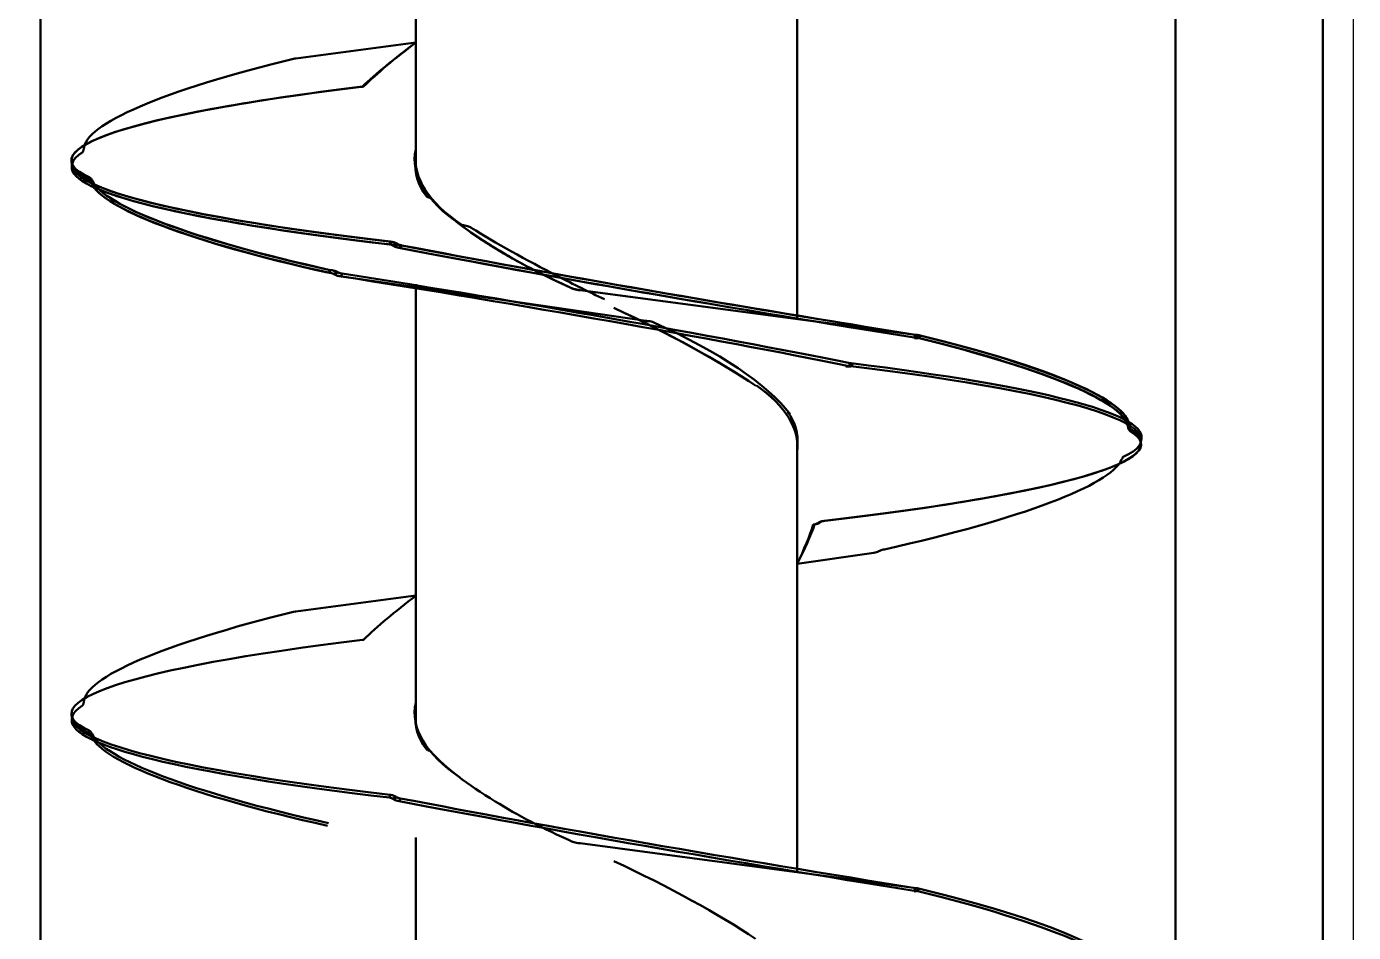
# Model space of a CAD drawing. Extents: x -3873 to 164127, y 7129 to 96529.
# Drawn here: x 64181 to 64765, y 67988 to 68387 of the extents above; entities that cross this region are included whole.
import ezdxf

# ---------------------------------------------------------------- set-up
doc = ezdxf.new("R2010")
doc.units = 0
doc.layers.add('LAYOUT', color=90, linetype='CONTINUOUS')
doc.layers.add('LAYOUT Kromeka', color=1, linetype='CONTINUOUS', lineweight=5)
doc.layers.add('Visible (ISO)', color=7, linetype='CONTINUOUS', lineweight=50)

# ---------------------------------------------------------------- blocks, each defined once
blk = doc.blocks.new('chilling_Gibletchiller_platform_short')
at = {"layer": 'LAYOUT', "color": 0, "linetype": 'Continuous', "ltscale": 50}
blk.add_line((-1205, 560), (1205, 560), dxfattribs=at)
blk = doc.blocks.new('*E242')
at = {"layer": 'Visible (ISO)', "color": 0}
for centre, major_axis, ratio, start_param, end_param in [((2025.55, 84.12), (243.51, -317.36), 0.445686, 2.064672, 2.064674), ((1780, 388.74), (243.68, 317.32), 0.445135, 4.219432, 4.219434), ((1781.79, 387.34), (243.64, 317.26), 0.445116, 4.219437, 4.219439)]:
    blk.add_ellipse(centre, major_axis=major_axis, ratio=ratio, start_param=start_param, end_param=end_param, dxfattribs=at)
blk = doc.blocks.new('CD30-500-2500 Giblet chiller')
at = {"layer": 'Visible (ISO)', "color": 0}
for p, q in [((105263.77, 16066.42), (107233.77, 16066.42)), ((106461.48, 16066.42), (107431.48, 16066.42)), ((105878.37, 16001.42), (107233.77, 16001.42)), ((106461.48, 16001.42), (107431.48, 16001.42)), ((107013.92, 15981.3), (107014.81, 15981.02)), ((107013.93, 15981.3), (107014.47, 15981.14)), ((107014.43, 15981.23), (107014.04, 15981.35)), ((107014.93, 15981.07), (107014.43, 15981.23)), ((107014.88, 15981.54), (107014.44, 15981.48)), ((107014.97, 15981.67), (107014.53, 15981.6)), ((107015.67, 15981.66), (107014.88, 15981.54)), ((107015.76, 15981.78), (107014.97, 15981.67)), ((107019.84, 15986.32), (107018.61, 15986.48)), ((107020.73, 15986.24), (107019.51, 15986.06)), ((107020.74, 15986.24), (107019.52, 15986.06)), ((107013.01, 15980.87), (107013.8, 15980.66)), ((107013.1, 15981), (107013.89, 15980.79)), ((107013.8, 15980.66), (107014.23, 15980.54)), ((107013.83, 15981.17), (107014.72, 15980.89)), ((107013.84, 15981.18), (107014.38, 15981.01)), ((107013.89, 15980.79), (107014.32, 15980.68)), ((107014.34, 15981.1), (107013.95, 15981.22)), ((107014.84, 15980.94), (107014.34, 15981.1)), ((107014.38, 15981.01), (107014.73, 15980.9)), ((107014.47, 15981.14), (107014.82, 15981.03)), ((106973.16, 15888.01), (106953.38, 15739.31)), ((106973.21, 15888.35), (106973.14, 15888.37)), ((106973.19, 15888.21), (106973.14, 15888.37)), ((106973.32, 15888.49), (106974.25, 15887.54)), ((106973.41, 15889.24), (106974.34, 15888.29)), ((106974.37, 15888.04), (106974.3, 15888.06)), ((106974.37, 15888.04), (106974.37, 15888.04)), ((106974.39, 15888.25), (106974.52, 15888.12)), ((107217.17, 15888.49), (107218.1, 15887.54)), ((106973.07, 15887.26), (106953.29, 15739.14)), ((106973.02, 15886.89), (106973.79, 15886.58)), ((106973.12, 15887.59), (106973.05, 15887.61)), ((106973.09, 15887.46), (106973.05, 15887.61)), ((106973.12, 15887.65), (106973.88, 15887.34)), ((106973.79, 15886.58), (106974.25, 15886.39)), ((106973.88, 15887.34), (106974.34, 15887.15)), ((106974.28, 15887.29), (106974.21, 15887.3)), ((106974.28, 15887.28), (106974.28, 15887.29)), ((106974.3, 15887.49), (106974.43, 15887.36)), ((106974.51, 15886.44), (106974.5, 15886.49)), ((106974.6, 15887.18), (106974.59, 15887.24)), ((107216.92, 15887.26), (107197.14, 15739.14)), ((107216.88, 15886.89), (107217.64, 15886.58)), ((107216.97, 15887.59), (107216.9, 15887.61)), ((107216.95, 15887.46), (107216.9, 15887.61)), ((107217.64, 15886.58), (107218.1, 15886.39)), ((107218.13, 15887.29), (107218.06, 15887.3)), ((107218.13, 15887.28), (107218.13, 15887.29)), ((107218.15, 15887.49), (107218.28, 15887.36)), ((107218.36, 15886.44), (107218.35, 15886.49)), ((107074, 15834.78), (107069.08, 15868.55)), ((106985.62, 15858.51), (106985.59, 15858.52)), ((106985.6, 15858.39), (106985.59, 15858.52)), ((106985.86, 15859.35), (106986.79, 15858.55)), ((106986.83, 15858.51), (106986.96, 15858.4)), ((106985.56, 15858.11), (106986.33, 15857.8)), ((106986.33, 15857.8), (106986.79, 15857.62)), ((106986.81, 15858.35), (106986.75, 15858.36)), ((106986.81, 15858.34), (106986.81, 15858.35)), ((106987.05, 15856.25), (106987.03, 15856.38)), ((106773.23, 15834.78), (106966.12, 15834.78)), ((106966.06, 15834.78), (106775.92, 15834.78)), ((106966.08, 15834.78), (106874.93, 15834.78)), ((107007.05, 15830.96), (107007.02, 15830.59)), ((107017.08, 15834.78), (107209.97, 15834.78)), ((107209.91, 15834.78), (107019.77, 15834.78)), ((106966.88, 15768.13), (106947.2, 15633.39)), ((106708.22, 15666.78), (106900.27, 15666.78)), ((106900.99, 15666.78), (106708.23, 15666.78)), ((106851.19, 15613.92), (106844.14, 15666.78)), ((107143.53, 15666.78), (106950.76, 15666.78)), ((106952.07, 15666.78), (107144.13, 15666.78)), ((107144.84, 15666.78), (106952.08, 15666.78)), ((107095.04, 15613.92), (107087.99, 15666.78)), ((107387.38, 15666.78), (107194.61, 15666.78)), ((106933.93, 15659.72), (106933.5, 15659.9)), ((106934.02, 15660.35), (106933.59, 15660.53)), ((106934.81, 15660.03), (106934.02, 15660.35)), ((107177.78, 15659.72), (107177.35, 15659.9)), ((106932.75, 15655.33), (106931.95, 15655.45)), ((106932.84, 15655.95), (106932.04, 15656.07)), ((106933.18, 15655.27), (106932.75, 15655.33)), ((106933.28, 15657.3), (106932.78, 15658.07)), ((106933.67, 15656.71), (106932.79, 15658.07)), ((106933.27, 15655.89), (106932.84, 15655.95)), ((106933.76, 15657.33), (106932.88, 15658.7)), ((106933.37, 15657.93), (106932.88, 15658.7)), ((106933.39, 15657.8), (106933, 15658.4)), ((106933.48, 15658.42), (106933.09, 15659.02)), ((106933.67, 15656.71), (106933.28, 15657.3)), ((106933.76, 15657.33), (106933.37, 15657.93)), ((106933.89, 15657.03), (106933.39, 15657.8)), ((106933.98, 15657.66), (106933.48, 15658.42)), ((106934.72, 15659.4), (106933.93, 15659.72)), ((107176.6, 15655.33), (107175.8, 15655.45)), ((107177.03, 15655.27), (107176.6, 15655.33)), ((107177.52, 15656.71), (107176.64, 15658.07)), ((107177.13, 15657.3), (107176.64, 15658.07)), ((107177.24, 15657.8), (107176.85, 15658.4)), ((107177.52, 15656.71), (107177.13, 15657.3)), ((107177.74, 15657.03), (107177.24, 15657.8)), ((107178.57, 15659.4), (107177.78, 15659.72)), ((106863.68, 15643.92), (106863.62, 15643.34)), ((106863.77, 15643.33), (106863.71, 15642.74)), ((107107.53, 15643.92), (107107.47, 15643.34)), ((106946.21, 15630.5), (106945.32, 15632.17)), ((106945.82, 15631.23), (106945.32, 15632.17)), ((106945.93, 15631.85), (106945.54, 15632.58)), ((106946.21, 15630.5), (106945.82, 15631.23)), ((106946.43, 15630.91), (106945.93, 15631.85)), ((106946.47, 15634.23), (106946.04, 15634.4)), ((106947.26, 15633.91), (106946.47, 15634.23)), ((106945.28, 15628.83), (106944.49, 15629.05)), ((106945.71, 15628.71), (106945.28, 15628.83)), ((106851.24, 15613.81), (106851.17, 15613.57)), ((107095.09, 15613.81), (107095.02, 15613.57)), ((106903.57, 15522.89), (106904.36, 15523)), ((106903.66, 15523.05), (106904.45, 15523.16)), ((106904.36, 15523), (106904.8, 15523.06)), ((106904.39, 15523.76), (106905.29, 15523.4)), ((106904.4, 15523.76), (106904.94, 15523.54)), ((106904.45, 15523.16), (106904.89, 15523.22)), ((106904.48, 15523.92), (106905.38, 15523.56)), ((106904.5, 15523.93), (106905.03, 15523.71)), ((106904.9, 15523.64), (106904.52, 15523.8)), ((106904.99, 15523.8), (106904.61, 15523.96)), ((106905.4, 15523.43), (106904.9, 15523.64)), ((106904.94, 15523.54), (106905.29, 15523.4)), ((106905.49, 15523.6), (106904.99, 15523.8)), ((106905.44, 15524.12), (106905.01, 15524.24)), ((106905.03, 15523.71), (106905.38, 15523.56)), ((106905.53, 15524.29), (106905.1, 15524.41)), ((106906.24, 15523.9), (106905.44, 15524.12)), ((106906.33, 15524.07), (106905.53, 15524.29)), ((107147.42, 15522.89), (107148.21, 15523)), ((107148.21, 15523), (107148.65, 15523.06)), ((107148.24, 15523.76), (107149.14, 15523.4)), ((107148.26, 15523.76), (107148.79, 15523.54)), ((107148.76, 15523.64), (107148.37, 15523.8)), ((107149.25, 15523.43), (107148.76, 15523.64)), ((107148.79, 15523.54), (107149.14, 15523.4)), ((107149.29, 15524.12), (107148.86, 15524.24)), ((107150.09, 15523.9), (107149.29, 15524.12)), ((106897.91, 15515.25), (106896.68, 15515.08)), ((106897.91, 15515.24), (106896.69, 15515.08)), ((106898.81, 15515.32), (106897.59, 15515.5)), ((107141.76, 15515.25), (107140.53, 15515.08)), ((107142.67, 15515.32), (107141.44, 15515.5)), ((105263.77, 15501.42), (107233.77, 15501.42)), ((106461.48, 15501.42), (107431.48, 15501.42))]:
    blk.add_line(p, q, dxfattribs=at)
for centre, major_axis, ratio, start_param, end_param in [((107006.56, 15587.2), (12.9, 399.15), 0.096956, -0.196488, 0.827081), ((107035.44, 15587.33), (-14.31, 398.95), 0.094964, -0.866757, 0.148975), ((107035.53, 15587.34), (-14.38, 398.94), 0.094892, -0.868832, 0.146901), ((107005.34, 15587.36), (12.9, 399.15), 0.096956, -0.009721, 0.827081), ((106984.8, 15786.73), (28.91, 194.22), 0.156124, 0.019911, 1.043481), ((107018.72, 15588.02), (18.02, 397.5), 0.351131, 0.161683, 0.16247), ((107034.21, 15587.15), (-14.31, 398.95), 0.094964, 0.01054, 0.148975), ((107034.3, 15587.16), (-14.38, 398.94), 0.094892, 0.010589, 0.146901), ((106984.82, 15786.45), (28.89, 194.37), 0.155861, 0.023148, 1.046718), ((106986.05, 15786.12), (28.89, 194.37), 0.155861, 0.023148, 1.046718), ((106986.02, 15786.41), (28.91, 194.22), 0.156124, 0.019911, 1.043481), ((107018.63, 15588.04), (18.26, 397.43), 0.351112, 0.163401, 0.164188), ((107019.52, 15587.76), (18.26, 397.43), 0.351112, 0.163401, 0.164188), ((107019.61, 15587.74), (18.02, 397.5), 0.351131, 0.161683, 0.16247), ((107032.06, 15584.99), (-23.9, 395.63), 0.350553, -0.137357, -0.136571), ((107054.01, 15781.69), (-28.64, 196.33), 0.150145, -1.107718, -0.091985), ((107228.67, 15786.45), (28.89, 194.37), 0.155861, 0.023148, 1.046718), ((107229.9, 15786.12), (28.89, 194.37), 0.155861, 0.023148, 1.046718), ((106953.41, 15809.46), (39.98, 236.44), 0.028443, 4.032327, 5.050836), ((106953.5, 15809.7), (39.99, 236.47), 0.028076, 4.034553, 5.053062), ((106954.63, 15808.96), (39.98, 236.44), 0.028443, 4.032327, 5.050836), ((106954.72, 15809.2), (39.99, 236.47), 0.028076, 4.034553, 5.053062), ((107197.26, 15809.46), (39.98, 236.44), 0.028443, 4.032327, 5.050836), ((107198.48, 15808.96), (39.98, 236.44), 0.028443, 4.032327, 5.050836), ((107072.98, 15737.51), (-131.84, 296.51), 0.166658, -1.179021, -1.177482), ((107066.16, 15866.97), (0.08, 5.67), 0.533245, -0.875647, -0.763675), ((106965.48, 15700.05), (39.63, 235.46), 0.036183, 0.84092, 1.859429), ((106966.71, 15699.55), (39.63, 235.46), 0.036183, 0.84092, 1.859429), ((107060.44, 15584.47), (-101.36, 334.07), 0.292533, -0.770475, -0.768936), ((107060.53, 15584.48), (-101.58, 333.83), 0.29207, -0.772702, -0.771164), ((107053.62, 15841.51), (0.25, 4.52), 0.666682, -0.820123, -0.70815), ((107053.71, 15840.88), (0.25, 4.53), 0.66547, -0.820709, -0.708737), ((107081.72, 15816.79), (-41.96, 26.46), 0.236453, -1.23953, -0.78902), ((107081.85, 15817.24), (-42.02, 24.86), 0.239951, -1.243634, -0.795186), ((107015.6, 15750.78), (8.68, 84.04), 0.484921, -0.009688, 0.718496), ((107015.69, 15750.78), (8.57, 84.05), 0.485184, -0.010296, 0.715753), ((107028.14, 15750.78), (-11.22, 83.98), 0.477861, -0.123463, 0.258827), ((106987.35, 15701.28), (38.6, 135.78), 0.301806, 0.380987, 1.114386), ((106976.01, 15750.78), (24.39, 83.47), 0.437114, -0.19556, -0.188688), ((107026.38, 15750.78), (-11.22, 83.98), 0.477861, -0.123463, -0.085327), ((107013.84, 15750.78), (8.68, 84.04), 0.484921, -0.009688, 0.028645), ((107013.93, 15750.78), (8.57, 84.05), 0.485184, -0.010296, 0.028044), ((106974.81, 15724.8), (51.63, 120.09), 0.186918, 0.78613, 1.405938), ((106974.9, 15724.65), (51.58, 120.16), 0.187822, 0.783769, 1.405084), ((107218.66, 15724.8), (51.63, 120.09), 0.186918, 0.78613, 1.405938), ((106968.66, 15752.28), (15.86, 156.82), 0.021387, 1.467245, 1.467838), ((106965.3, 15720.5), (15.86, 156.82), 0.021387, 1.257271, 1.259716), ((106945.52, 15775.79), (52.76, 118.57), 0.166176, 4.388076, 4.566487), ((106932.98, 15799.95), (40.59, 133.58), 0.292302, 3.979461, 4.302498), ((106933.07, 15799.83), (40.67, 133.48), 0.291838, 3.981689, 4.304727), ((106954.89, 15780.22), (16, 156.77), 0.016888, 4.443006, 4.443599), ((106951.54, 15748.19), (16, 156.77), 0.016888, 4.651128, 4.653573), ((106954.99, 15780.07), (16, 156.76), 0.016673, 4.445118, 4.445711), ((106951.63, 15748.03), (16, 156.76), 0.016673, 4.653239, 4.655685), ((107176.83, 15799.95), (40.59, 133.58), 0.292302, 3.979461, 4.302498), ((107198.75, 15780.22), (16, 156.77), 0.016888, 4.443006, 4.443599), ((107195.39, 15748.19), (16, 156.77), 0.016888, 4.651128, 4.653573), ((106944.77, 15750.78), (40.35, 84), 0.125537, 3.985563, 4.519416), ((106932.23, 15750.78), (35.07, 83.62), 0.269882, 3.669451, 4.203304), ((106932.32, 15750.78), (35.12, 83.62), 0.269082, 3.671343, 4.205196), ((107176.08, 15750.78), (35.07, 83.62), 0.269882, 3.669451, 4.203304), ((106904.41, 15750.78), (11.21, 84.33), 0.478029, 3.096219, 3.904231), ((106904.5, 15750.78), (11.27, 83.98), 0.477692, 3.145902, 3.909844), ((106924.85, 15750.78), (5.86, 84.15), 0.07638, 3.878884, 3.883592), ((107148.26, 15750.78), (11.21, 84.33), 0.478029, 3.096219, 3.904231), ((106912.31, 15750.78), (3.14, 84.15), 0.096419, 3.508555, 3.513263), ((106912.41, 15750.78), (3.16, 84.15), 0.09634, 3.510663, 3.51537), ((107156.17, 15750.78), (3.14, 84.15), 0.096419, 3.508555, 3.513263), ((106839.62, 15693.01), (-40.74, 60.34), 0.158561, 1.911168, 2.411415), ((106839.74, 15693.33), (-40.7, 61.56), 0.156897, 1.910754, 2.413061), ((106906.17, 15750.78), (11.21, 84.33), 0.478029, 3.096219, 3.183572), ((106906.26, 15750.78), (11.27, 83.98), 0.477692, 3.145902, 3.184034), ((106892.05, 15750.78), (-8.51, 84.05), 0.485313, 3.032759, 3.430188), ((106891.96, 15750.78), (-8.62, 84.05), 0.485053, 3.032151, 3.427488), ((106893.72, 15750.78), (-8.62, 84.05), 0.485053, 3.032151, 3.070487), ((107083.47, 15693.01), (-40.74, 60.34), 0.158561, 1.911168, 2.411415), ((107150.02, 15750.78), (11.21, 84.33), 0.478029, 3.096219, 3.183572), ((107135.81, 15750.78), (-8.62, 84.05), 0.485053, 3.032151, 3.427488), ((107137.57, 15750.78), (-8.62, 84.05), 0.485053, 3.032151, 3.070487), ((106912.33, 15914.41), (14.34, 398.95), 0.094928, 2.993655, 4.009387), ((106912.42, 15914.4), (14.42, 398.94), 0.094856, 2.995729, 4.011461), ((106913.56, 15914.23), (14.34, 398.95), 0.094928, 3.131028, 4.009387), ((106913.65, 15914.22), (14.42, 398.94), 0.094856, 3.130979, 4.011461), ((106937.67, 15918.45), (101.47, 333.95), 0.292302, 3.911642, 3.913181), ((106937.76, 15918.44), (101.68, 333.7), 0.291838, 3.913871, 3.915409), ((106938.56, 15917.09), (101.47, 333.95), 0.292302, 3.911642, 3.913181), ((106938.65, 15917.08), (101.68, 333.7), 0.291838, 3.913871, 3.915409), ((106931.74, 15660.36), (-0.25, 4.53), 0.666075, 3.850037, 3.96201), ((106931.83, 15660.99), (-0.25, 4.54), 0.664867, 3.85062, 3.962593), ((107156.19, 15914.41), (14.34, 398.95), 0.094928, 2.993655, 4.009387), ((107157.41, 15914.23), (14.34, 398.95), 0.094928, 3.131028, 4.009387), ((107181.52, 15918.45), (101.47, 333.95), 0.292302, 3.911642, 3.913181), ((107182.41, 15917.09), (101.47, 333.95), 0.292302, 3.911642, 3.913181), ((107175.59, 15660.36), (-0.25, 4.53), 0.666075, 3.850037, 3.96201), ((106883.37, 15914.19), (-12.94, 399.14), 0.096924, 2.313475, 3.337044), ((106883.46, 15914.2), (-12.86, 399.15), 0.096989, 2.315548, 3.339117), ((107127.22, 15914.19), (-12.94, 399.14), 0.096924, 2.313475, 3.337044), ((106950.21, 15765.71), (131.9, 296.44), 0.166176, 4.320258, 4.321797), ((106951.1, 15764.04), (131.9, 296.44), 0.166176, 4.320258, 4.321797), ((106944.28, 15634.98), (-0.08, 5.68), 0.533038, 3.905361, 4.017334), ((106930.86, 15720.06), (28.63, 196.24), 0.150303, 3.232033, 4.247766), ((106930.87, 15720.36), (28.64, 196.41), 0.149986, 3.235121, 4.250853), ((106932.08, 15719.73), (28.63, 196.24), 0.150303, 3.232033, 4.247766), ((106932.09, 15720.02), (28.64, 196.41), 0.149986, 3.235121, 4.250853), ((107174.71, 15720.06), (28.63, 196.24), 0.150303, 3.232033, 4.247766), ((107175.93, 15719.73), (28.63, 196.24), 0.150303, 3.232033, 4.247766), ((106862.89, 15714.97), (-28.9, 194.3), 0.155993, 2.096492, 3.120062), ((107106.74, 15714.97), (-28.9, 194.3), 0.155993, 2.096492, 3.120062), ((106896.75, 15913.53), (-18.14, 397.47), 0.351122, 2.978264, 2.97905), ((106884.68, 15914.37), (-12.86, 399.15), 0.096989, 3.151287, 3.339117), ((106884.59, 15914.36), (-12.94, 399.14), 0.096924, 3.151341, 3.337044), ((106909.2, 15916.93), (23.78, 395.68), 0.350567, 3.277297, 3.278083), ((106909.29, 15916.94), (24.02, 395.59), 0.350539, 3.27903, 3.279817), ((106910.08, 15916.56), (23.78, 395.68), 0.350567, 3.277297, 3.278083), ((106910.18, 15916.57), (24.02, 395.59), 0.350539, 3.27903, 3.279817), ((107140.6, 15913.53), (-18.14, 397.47), 0.351122, 2.978264, 2.97905), ((107128.44, 15914.36), (-12.94, 399.14), 0.096924, 3.151341, 3.337044), ((107153.05, 15916.93), (23.78, 395.68), 0.350567, 3.277297, 3.278083), ((107153.94, 15916.56), (23.78, 395.68), 0.350567, 3.277297, 3.278083)]:
    blk.add_ellipse(centre, major_axis=major_axis, ratio=ratio, start_param=start_param, end_param=end_param, dxfattribs=at)
for points, knots in [([(107013.92, 15981.3), (107013.7, 15981.27), (107013.52, 15981.24), (107013.25, 15981.14), (107013.15, 15981.08), (107013.1, 15981)], [0, 0, 0, 0, 0.5, 0.5, 1, 1, 1, 1]), ([(107015.67, 15981.66), (107015.62, 15981.54), (107015.52, 15981.42), (107015.38, 15981.3), (107015.23, 15981.17), (107015.05, 15981.05), (107014.84, 15980.94)], [0, 0, 0, 0, 0.5, 0.5, 0.5, 1, 1, 1, 1]), ([(107015.76, 15981.78), (107015.71, 15981.67), (107015.61, 15981.54), (107015.47, 15981.42), (107015.33, 15981.3), (107015.14, 15981.18), (107014.93, 15981.07)], [0, 0, 0, 0, 0.5, 0.5, 0.5, 1, 1, 1, 1]), ([(107013.83, 15981.17), (107013.61, 15981.15), (107013.43, 15981.11), (107013.16, 15981.01), (107013.06, 15980.94), (107013.01, 15980.87)], [0, 0, 0, 0, 0.5, 0.5, 1, 1, 1, 1]), ([(107028.21, 15977.58), (107028.15, 15977.68), (107028.05, 15977.77), (107027.91, 15977.85), (107027.77, 15977.93), (107027.59, 15977.99), (107027.37, 15978.04)], [0, 0, 0, 0, 0.5, 0.5, 0.5, 1, 1, 1, 1]), ([(106974.6, 15887.18), (106974.58, 15887.36), (106974.56, 15887.52), (106974.53, 15887.83), (106974.52, 15887.98), (106974.52, 15888.12)], [-0.3710489, -0.3710489, -0.3710489, -0.3710489, -0.1855245, -0.1855245, 0, 0, 0, 0]), ([(106974.51, 15886.44), (106974.49, 15886.61), (106974.47, 15886.77), (106974.44, 15887.08), (106974.43, 15887.22), (106974.43, 15887.36)], [-0.3710489, -0.3710489, -0.3710489, -0.3710489, -0.1855245, -0.1855245, 0, 0, 0, 0]), ([(107218.36, 15886.44), (107218.34, 15886.61), (107218.32, 15886.77), (107218.29, 15887.08), (107218.28, 15887.22), (107218.28, 15887.36)], [-0.3710489, -0.3710489, -0.3710489, -0.3710489, -0.1855245, -0.1855245, 0, 0, 0, 0]), ([(107069.08, 15868.55), (107069.02, 15868.94), (107068.94, 15869.31), (107068.85, 15869.66), (107068.76, 15869.98), (107068.65, 15870.29), (107068.53, 15870.57)], [0.1527254, 0.1527254, 0.1527254, 0.1527254, 0.5000028, 0.5000028, 0.5000028, 0.8159434, 0.8159434, 0.8159434, 0.8159434]), ([(106987.05, 15856.25), (106987.02, 15856.62), (106987, 15856.98), (106986.98, 15857.7), (106986.97, 15858.06), (106986.96, 15858.4)], [-0.3710489, -0.3710489, -0.3710489, -0.3710489, -0.1855245, -0.1855245, 0, 0, 0, 0]), ([(107056.6, 15842.48), (107056.55, 15842.93), (107056.45, 15843.37), (107056.31, 15843.77), (107056.22, 15844.02), (107056.11, 15844.26), (107055.99, 15844.48)], [0, 0, 0, 0, 0.5000028, 0.5000028, 0.5000028, 0.8159434, 0.8159434, 0.8159434, 0.8159434]), ([(107056.69, 15841.85), (107056.64, 15842.3), (107056.54, 15842.74), (107056.4, 15843.14), (107056.31, 15843.39), (107056.2, 15843.63), (107056.08, 15843.85)], [0, 0, 0, 0, 0.5000028, 0.5000028, 0.5000028, 0.8159434, 0.8159434, 0.8159434, 0.8159434]), ([(106952.76, 15736.24), (106952.84, 15736.47), (106952.91, 15736.72), (106952.97, 15736.97), (106953.07, 15737.38), (106953.14, 15737.8), (106953.19, 15738.24)], [0.1840543, 0.1840543, 0.1840543, 0.1840543, 0.5, 0.5, 0.5, 1, 1, 1, 1]), ([(106952.85, 15736.41), (106952.93, 15736.65), (106953, 15736.89), (106953.06, 15737.15), (106953.16, 15737.55), (106953.23, 15737.98), (106953.28, 15738.41)], [0.1840543, 0.1840543, 0.1840543, 0.1840543, 0.5, 0.5, 0.5, 1, 1, 1, 1]), ([(107196.61, 15736.24), (107196.69, 15736.47), (107196.76, 15736.72), (107196.83, 15736.97), (107196.92, 15737.38), (107196.99, 15737.8), (107197.04, 15738.24)], [0.1840543, 0.1840543, 0.1840543, 0.1840543, 0.5, 0.5, 0.5, 1, 1, 1, 1]), ([(106925.84, 15691.18), (106925.55, 15690.73), (106925.31, 15690.18), (106925.02, 15689.23), (106924.93, 15688.84), (106924.87, 15688.45)], [2.5682503, 2.5682503, 2.5682503, 2.5682503, 2.8214025, 2.8214025, 2.9900626, 2.9900626, 2.9900626, 2.9900626]), ([(106924.83, 15688.18), (106924.8, 15687.97), (106924.75, 15687.76), (106924.59, 15687.22), (106924.44, 15686.9), (106924.27, 15686.65)], [0.664323, 0.664323, 0.664323, 0.664323, 0.7562049, 0.7562049, 0.9125602, 0.9125602, 0.9125602, 0.9125602]), ([(106912.3, 15672.12), (106912.26, 15672.01), (106912.22, 15671.9), (106912.05, 15671.62), (106911.9, 15671.46), (106911.73, 15671.33)], [0.664323, 0.664323, 0.664323, 0.664323, 0.7562049, 0.7562049, 0.9125602, 0.9125602, 0.9125602, 0.9125602]), ([(106912.39, 15672.19), (106912.35, 15672.07), (106912.31, 15671.96), (106912.14, 15671.68), (106911.99, 15671.51), (106911.82, 15671.38)], [0.664323, 0.664323, 0.664323, 0.664323, 0.7562049, 0.7562049, 0.9125602, 0.9125602, 0.9125602, 0.9125602]), ([(106913.3, 15673.78), (106913.02, 15673.52), (106912.78, 15673.21), (106912.48, 15672.69), (106912.4, 15672.47), (106912.34, 15672.27)], [2.5682503, 2.5682503, 2.5682503, 2.5682503, 2.8214025, 2.8214025, 2.9900626, 2.9900626, 2.9900626, 2.9900626]), ([(106913.39, 15673.85), (106913.11, 15673.59), (106912.87, 15673.28), (106912.58, 15672.75), (106912.49, 15672.54), (106912.43, 15672.33)], [2.5682503, 2.5682503, 2.5682503, 2.5682503, 2.8214025, 2.8214025, 2.9900626, 2.9900626, 2.9900626, 2.9900626]), ([(107156.15, 15672.12), (107156.11, 15672.01), (107156.07, 15671.9), (107155.9, 15671.62), (107155.75, 15671.46), (107155.58, 15671.33)], [0.664323, 0.664323, 0.664323, 0.664323, 0.7562049, 0.7562049, 0.9125602, 0.9125602, 0.9125602, 0.9125602]), ([(107157.15, 15673.78), (107156.87, 15673.52), (107156.63, 15673.21), (107156.34, 15672.69), (107156.25, 15672.47), (107156.19, 15672.27)], [2.5682503, 2.5682503, 2.5682503, 2.5682503, 2.8214025, 2.8214025, 2.9900626, 2.9900626, 2.9900626, 2.9900626]), ([(106933.5, 15659.9), (106933.46, 15659.61), (106933.41, 15659.34), (106933.32, 15659.08), (106933.27, 15658.92), (106933.21, 15658.77), (106933.13, 15658.63)], [0, 0, 0, 0, 0.5, 0.5, 0.5, 0.815947, 0.815947, 0.815947, 0.815947]), ([(106933.59, 15660.53), (106933.56, 15660.24), (106933.5, 15659.96), (106933.41, 15659.71), (106933.36, 15659.55), (106933.3, 15659.4), (106933.23, 15659.26)], [0, 0, 0, 0, 0.5, 0.5, 0.5, 0.815947, 0.815947, 0.815947, 0.815947]), ([(106934.81, 15660.03), (106934.76, 15659.57), (106934.66, 15659.13), (106934.52, 15658.73), (106934.43, 15658.48), (106934.32, 15658.24), (106934.2, 15658.02)], [0, 0, 0, 0, 0.5000028, 0.5000028, 0.5000028, 0.8159434, 0.8159434, 0.8159434, 0.8159434]), ([(107177.35, 15659.9), (107177.32, 15659.61), (107177.26, 15659.34), (107177.17, 15659.08), (107177.12, 15658.92), (107177.06, 15658.77), (107176.99, 15658.63)], [0, 0, 0, 0, 0.5, 0.5, 0.5, 0.815947, 0.815947, 0.815947, 0.815947]), ([(106932.78, 15658.07), (106932.57, 15657.71), (106932.39, 15657.29), (106932.1, 15656.4), (106932.01, 15655.93), (106931.95, 15655.45)], [0, 0, 0, 0, 0.5, 0.5, 1, 1, 1, 1]), ([(106932.88, 15658.7), (106932.66, 15658.33), (106932.48, 15657.92), (106932.2, 15657.03), (106932.1, 15656.55), (106932.04, 15656.07)], [0, 0, 0, 0, 0.5, 0.5, 1, 1, 1, 1]), ([(106933.13, 15658.63), (106933.11, 15658.59), (106933.09, 15658.55), (106933.05, 15658.47), (106933.03, 15658.43), (106933, 15658.4)], [-0.04006097, -0.04006097, -0.04006097, -0.04006097, -0.02003048, -0.02003048, 0, 0, 0, 0]), ([(106933.23, 15659.26), (106933.2, 15659.22), (106933.18, 15659.18), (106933.14, 15659.1), (106933.12, 15659.06), (106933.09, 15659.02)], [-0.04006097, -0.04006097, -0.04006097, -0.04006097, -0.02003048, -0.02003048, 0, 0, 0, 0]), ([(106934.72, 15659.4), (106934.67, 15658.94), (106934.57, 15658.51), (106934.43, 15658.11), (106934.34, 15657.85), (106934.23, 15657.62), (106934.11, 15657.4)], [0, 0, 0, 0, 0.5000028, 0.5000028, 0.5000028, 0.8159434, 0.8159434, 0.8159434, 0.8159434]), ([(107176.64, 15658.07), (107176.42, 15657.71), (107176.24, 15657.29), (107175.96, 15656.4), (107175.86, 15655.93), (107175.8, 15655.45)], [0, 0, 0, 0, 0.5, 0.5, 1, 1, 1, 1]), ([(107176.99, 15658.63), (107176.96, 15658.59), (107176.94, 15658.55), (107176.9, 15658.47), (107176.88, 15658.43), (107176.85, 15658.4)], [-0.04006097, -0.04006097, -0.04006097, -0.04006097, -0.02003048, -0.02003048, 0, 0, 0, 0]), ([(107178.57, 15659.4), (107178.52, 15658.94), (107178.42, 15658.51), (107178.28, 15658.11), (107178.19, 15657.85), (107178.08, 15657.62), (107177.96, 15657.4)], [0, 0, 0, 0, 0.5000028, 0.5000028, 0.5000028, 0.8159434, 0.8159434, 0.8159434, 0.8159434]), ([(106945.32, 15632.17), (106945.11, 15631.75), (106944.92, 15631.26), (106944.64, 15630.2), (106944.54, 15629.63), (106944.49, 15629.05)], [0, 0, 0, 0, 0.5, 0.5, 1, 1, 1, 1]), ([(106945.67, 15632.87), (106945.65, 15632.82), (106945.63, 15632.77), (106945.59, 15632.67), (106945.56, 15632.63), (106945.54, 15632.58)], [-0.04006097, -0.04006097, -0.04006097, -0.04006097, -0.02003048, -0.02003048, 0, 0, 0, 0]), ([(106946.04, 15634.4), (106946, 15634.06), (106945.94, 15633.73), (106945.86, 15633.42), (106945.81, 15633.22), (106945.74, 15633.04), (106945.67, 15632.87)], [0, 0, 0, 0, 0.5, 0.5, 0.5, 0.815947, 0.815947, 0.815947, 0.815947]), ([(106947.26, 15633.91), (106947.21, 15633.34), (106947.11, 15632.79), (106946.97, 15632.28), (106946.88, 15631.96), (106946.77, 15631.66), (106946.65, 15631.38)], [0, 0, 0, 0, 0.5000028, 0.5000028, 0.5000028, 0.8159434, 0.8159434, 0.8159434, 0.8159434]), ([(106891.95, 15520.32), (106891.73, 15520.35), (106891.55, 15520.39), (106891.28, 15520.49), (106891.18, 15520.55), (106891.13, 15520.62)], [0, 0, 0, 0, 0.5, 0.5, 1, 1, 1, 1]), ([(106904.39, 15523.76), (106904.18, 15523.63), (106904, 15523.48), (106903.72, 15523.19), (106903.63, 15523.04), (106903.57, 15522.89)], [0, 0, 0, 0, 0.5, 0.5, 1, 1, 1, 1]), ([(106904.48, 15523.92), (106904.27, 15523.79), (106904.09, 15523.65), (106903.81, 15523.35), (106903.72, 15523.2), (106903.66, 15523.05)], [0, 0, 0, 0, 0.5, 0.5, 1, 1, 1, 1]), ([(106906.24, 15523.9), (106906.18, 15523.79), (106906.08, 15523.7), (106905.94, 15523.62), (106905.8, 15523.55), (106905.62, 15523.48), (106905.4, 15523.43)], [0, 0, 0, 0, 0.5, 0.5, 0.5, 1, 1, 1, 1]), ([(106906.33, 15524.07), (106906.27, 15523.96), (106906.17, 15523.87), (106906.03, 15523.79), (106905.89, 15523.71), (106905.71, 15523.65), (106905.49, 15523.6)], [0, 0, 0, 0, 0.5, 0.5, 0.5, 1, 1, 1, 1]), ([(107135.8, 15520.32), (107135.58, 15520.35), (107135.4, 15520.39), (107135.13, 15520.49), (107135.03, 15520.55), (107134.98, 15520.62)], [0, 0, 0, 0, 0.5, 0.5, 1, 1, 1, 1]), ([(107148.24, 15523.76), (107148.03, 15523.63), (107147.85, 15523.48), (107147.57, 15523.19), (107147.48, 15523.04), (107147.42, 15522.89)], [0, 0, 0, 0, 0.5, 0.5, 1, 1, 1, 1]), ([(107150.09, 15523.9), (107150.03, 15523.79), (107149.93, 15523.7), (107149.79, 15523.62), (107149.65, 15523.55), (107149.47, 15523.48), (107149.25, 15523.43)], [0, 0, 0, 0, 0.5, 0.5, 0.5, 1, 1, 1, 1])]:
    blk.add_open_spline(points, degree=3, knots=knots, dxfattribs=at)
for points in [[(107013.93, 15981.3), (107013.92, 15981.3), (107013.92, 15981.3), (107013.92, 15981.3)], [(107014.44, 15981.48), (107014.38, 15981.4), (107014.2, 15981.3), (107013.95, 15981.22)], [(107014.53, 15981.6), (107014.47, 15981.52), (107014.29, 15981.42), (107014.04, 15981.35)], [(107013.84, 15981.18), (107013.83, 15981.18), (107013.83, 15981.17), (107013.83, 15981.17)], [(107014.72, 15980.89), (107014.47, 15980.8), (107014.29, 15980.69), (107014.23, 15980.54)], [(107014.81, 15981.02), (107014.56, 15980.93), (107014.38, 15980.82), (107014.32, 15980.68)], [(107014.73, 15980.9), (107014.72, 15980.9), (107014.72, 15980.89), (107014.72, 15980.89)], [(107014.82, 15981.03), (107014.81, 15981.03), (107014.81, 15981.03), (107014.81, 15981.02)], [(107027.26, 15978.08), (107027, 15978.18), (107026.83, 15978.31), (107026.77, 15978.42)], [(107027.26, 15978.08), (107027.26, 15978.08), (107027.26, 15978.08), (107027.26, 15978.08)], [(106973.32, 15888.49), (106973.18, 15887.99), (106973.08, 15887.45), (106973.02, 15886.89)], [(106973.41, 15889.24), (106973.27, 15888.75), (106973.17, 15888.21), (106973.12, 15887.65)], [(106974.52, 15888.12), (106974.43, 15887.82), (106974.37, 15887.49), (106974.34, 15887.15)], [(107217.17, 15888.49), (107217.03, 15887.99), (107216.93, 15887.45), (107216.88, 15886.89)], [(106974.43, 15887.36), (106974.34, 15887.06), (106974.28, 15886.73), (106974.25, 15886.39)], [(107218.28, 15887.36), (107218.19, 15887.06), (107218.13, 15886.73), (107218.1, 15886.39)], [(107068.09, 15871.44), (107067.84, 15871.93), (107067.66, 15872.57), (107067.59, 15873.23)], [(106985.86, 15859.35), (106985.71, 15858.97), (106985.62, 15858.55), (106985.56, 15858.11)], [(106986.96, 15858.4), (106986.88, 15858.16), (106986.82, 15857.89), (106986.79, 15857.62)], [(107055.55, 15845.17), (107055.3, 15845.56), (107055.12, 15846.07), (107055.06, 15846.61)], [(107055.64, 15844.54), (107055.39, 15844.94), (107055.21, 15845.45), (107055.15, 15845.98)], [(106967, 15769.19), (106967.09, 15770.05), (106967.29, 15770.88), (106967.57, 15771.58)], [(106966.88, 15768.13), (106966.91, 15768.33), (106966.93, 15768.53), (106966.95, 15768.73)], [(106952.62, 15735.84), (106952.67, 15735.97), (106952.72, 15736.1), (106952.76, 15736.24)], [(106952.71, 15736.01), (106952.76, 15736.14), (106952.81, 15736.27), (106952.85, 15736.41)], [(106953.24, 15738.71), (106953.25, 15738.85), (106953.27, 15739), (106953.29, 15739.14)], [(106953.33, 15738.88), (106953.34, 15739.03), (106953.36, 15739.17), (106953.38, 15739.31)], [(107196.47, 15735.84), (107196.52, 15735.97), (107196.57, 15736.1), (107196.61, 15736.24)], [(107197.09, 15738.71), (107197.1, 15738.85), (107197.12, 15739), (107197.14, 15739.14)], [(106933.67, 15656.71), (106933.42, 15656.31), (106933.24, 15655.8), (106933.18, 15655.27)], [(106933.76, 15657.33), (106933.51, 15656.94), (106933.33, 15656.42), (106933.27, 15655.89)], [(107177.52, 15656.71), (107177.27, 15656.31), (107177.09, 15655.8), (107177.03, 15655.27)], [(106863.63, 15643.47), (106863.62, 15643.56), (106863.6, 15643.65), (106863.59, 15643.75)], [(106863.72, 15642.87), (106863.71, 15642.96), (106863.69, 15643.05), (106863.68, 15643.14)], [(107107.48, 15643.47), (107107.47, 15643.56), (107107.45, 15643.65), (107107.44, 15643.75)], [(106946.21, 15630.5), (106945.96, 15630.01), (106945.78, 15629.38), (106945.71, 15628.71)], [(106851.21, 15613.73), (106851.2, 15613.79), (106851.2, 15613.86), (106851.19, 15613.92)], [(107095.07, 15613.73), (107095.06, 15613.79), (107095.05, 15613.86), (107095.04, 15613.92)], [(106891.96, 15520.32), (106891.95, 15520.32), (106891.95, 15520.32), (106891.95, 15520.32)], [(106892.56, 15520.02), (106892.5, 15520.1), (106892.32, 15520.2), (106892.07, 15520.27)], [(106904.4, 15523.76), (106904.4, 15523.76), (106904.4, 15523.76), (106904.39, 15523.76)], [(106904.5, 15523.93), (106904.49, 15523.93), (106904.49, 15523.92), (106904.48, 15523.92)], [(106905.01, 15524.24), (106904.95, 15524.06), (106904.77, 15523.91), (106904.52, 15523.8)], [(106905.1, 15524.41), (106905.04, 15524.23), (106904.86, 15524.08), (106904.61, 15523.96)], [(106905.29, 15523.4), (106905.03, 15523.3), (106904.86, 15523.17), (106904.8, 15523.06)], [(106905.38, 15523.56), (106905.12, 15523.46), (106904.95, 15523.33), (106904.89, 15523.22)], [(106905.29, 15523.4), (106905.29, 15523.4), (106905.29, 15523.4), (106905.29, 15523.4)], [(106905.38, 15523.56), (106905.38, 15523.56), (106905.38, 15523.56), (106905.38, 15523.56)], [(107135.81, 15520.32), (107135.8, 15520.32), (107135.8, 15520.32), (107135.8, 15520.32)], [(107136.41, 15520.02), (107136.35, 15520.1), (107136.17, 15520.2), (107135.92, 15520.27)], [(107148.26, 15523.76), (107148.25, 15523.76), (107148.25, 15523.76), (107148.24, 15523.76)], [(107148.86, 15524.24), (107148.8, 15524.06), (107148.62, 15523.91), (107148.37, 15523.8)], [(107149.14, 15523.4), (107148.88, 15523.3), (107148.71, 15523.17), (107148.65, 15523.06)], [(107149.14, 15523.4), (107149.14, 15523.4), (107149.14, 15523.4), (107149.14, 15523.4)]]:
    blk.add_open_spline(points, degree=3, dxfattribs=at)
at = {"layer": 'LAYOUT', "color": 4, "linetype": 'Continuous', "ltscale": 25, "xscale": 0.5}
blk.add_blockref('*E242', (106038.23, 15515.04), dxfattribs=at)

msp = doc.modelspace()

# ---------------------------------------------------------------- block references
at = {"layer": 'LAYOUT Kromeka', "ltscale": 20}
for name, p, rotation in [('CD30-500-2500 Giblet chiller', (48685.37, 175224.57), 270), ('chilling_Gibletchiller_platform_short', (65325.21, 68726.5), 90)]:
    msp.add_blockref(name, p, dxfattribs=dict(at, rotation=rotation))

doc.saveas('drawing.dxf')
